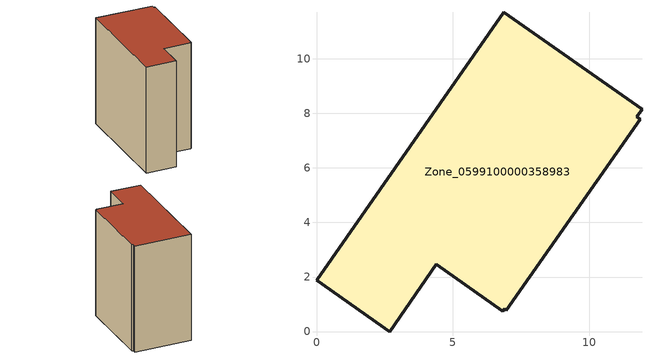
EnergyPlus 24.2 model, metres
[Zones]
Zone_0599100000358983
 floor ground (C_G): 0,1.88 6.87,11.7 11.93,8.16 11.74,7.88 11.86,7.79 6.96,0.79 6.9,0.85 6.83,0.75 4.39,2.46 2.68,0 z3.41
 wall outside (C_F): 6.87,11.7 0,1.88 2.68,0 4.39,2.46 6.83,0.75 6.9,0.85 6.96,0.79 11.86,7.79 11.74,7.88 11.93,8.16 6.87,11.7 z3.41:15.2
 roof outside (C_R): 6.96,0.79 11.86,7.79 11.74,7.88 11.93,8.16 6.87,11.7 0,1.88 2.68,0 4.39,2.46 6.83,0.75 6.9,0.85 z15.2
[BUILDING]
Pand.0599100000358983: North Axis=0; Terrain=City; Loads Convergence Tolerance Value=0.04; Temperature Convergence Tolerance Value=0.4; Solar Distribution=FullExterior; Maximum Number of Warmup Days=25; Minimum Number of Warmup Days=1
[Site:Location]
Rotterdam.The.Hague.AP_ZH_NLD Design_Conditions: Latitude=51.96; Longitude=4.45; Time Zone=1; Elevation=-4.5
[SITE:GROUNDTEMPERATURE:BUILDINGSURFACE]
18, 18, 18, 18, 18, 18, 18, 18, 18, 18, 18, 18
[MATERIAL] Thermal Absorptance=0.9; Solar Absorptance=0.7; Visible Absorptance=0.7
Name | Roughness | Thickness | Conductivity | Density | Specific Heat
G.TC.1992-2005 | MediumSmooth | 0.15 | 0.06 | 540 | 1210
F.TC.1992-2005 | Rough | 0.3 | 0.12 | 1920 | 840
R.TC.1992-2005 | MediumRough | 0.2 | 0.08 | 1500 | 1000
[CONSTRUCTION]
C_G: G.TC.1992-2005
C_F: F.TC.1992-2005
C_R: R.TC.1992-2005
[ZONE]
Zone_0599100000358983: Type=1; Multiplier=1; Ceiling Height=Autocalculate; Volume=Autocalculate; Floor Area=autocalculate; Part of Total Floor Area=Yes
[ZONEINFILTRATION:DESIGNFLOWRATE]
Infil_Zone_0599100000358983: Zone or ZoneList or Space or SpaceList=Zone_0599100000358983; Schedule=AlwaysOn; Design Flow Rate Calculation Method=Flow/Area; Flow Rate per Floor Area=0.0015; Constant Term Coefficient=1; Temperature Term Coefficient=0; Velocity Term Coefficient=0; Velocity Squared Term Coefficient=0
[HVACTEMPLATE:ZONE:IDEALLOADSAIRSYSTEM]
Zone_0599100000358983: Maximum Heating Supply Air Temperature=50; Minimum Cooling Supply Air Temperature=13; Maximum Heating Supply Air Humidity Ratio=0.0156; Minimum Cooling Supply Air Humidity Ratio=0.0077; Heating Limit=NoLimit; Cooling Limit=NoLimit; Dehumidification Control Type=ConstantSensibleHeatRatio; Cooling Sensible Heat Ratio=0.7; Dehumidification Setpoint=60; Humidification Control Type=None; Humidification Setpoint=30; Outdoor Air Method=None; Outdoor Air Flow Rate per Person=0.00944; Outdoor Air Flow Rate per Zone Floor Area=0; Outdoor Air Flow Rate per Zone=0; Demand Controlled Ventilation Type=None; Outdoor Air Economizer Type=NoEconomizer; Heat Recovery Type=None; Sensible Heat Recovery Effectiveness=0.7; Latent Heat Recovery Effectiveness=0.65
[ZONECONTROL:THERMOSTAT]
ThermostatControl_Zone_0599100000358983: Zone or ZoneList=Zone_0599100000358983; Control Type Schedule=DualSetpointControlType; Control 1=Thermostat_Zone_0599100000358983; Temperature Difference Between Cutout And Setpoint=0
[THERMOSTATSETPOINT:DUALSETPOINT]
Thermostat_Zone_0599100000358983: Heating Setpoint Temperature Schedule=HeatingSetpoint_Zone_0599100000358983; Cooling Setpoint Temperature Schedule=CoolingSetpoint_Zone_0599100000358983
[SCHEDULE:COMPACT]
HeatingSetpoint_Zone_0599100000358983: Through: 12/31, For: AllDays, Until: 24:00, 21
CoolingSetpoint_Zone_0599100000358983: Through: 12/31, For: AllDays, Until: 24:00, 24
DualSetpointControlType: Through: 12/31, For: AllDays, Until: 24:00, 4
AlwaysOn: Through: 12/31, For: AllDays, Until: 24:00, 1
